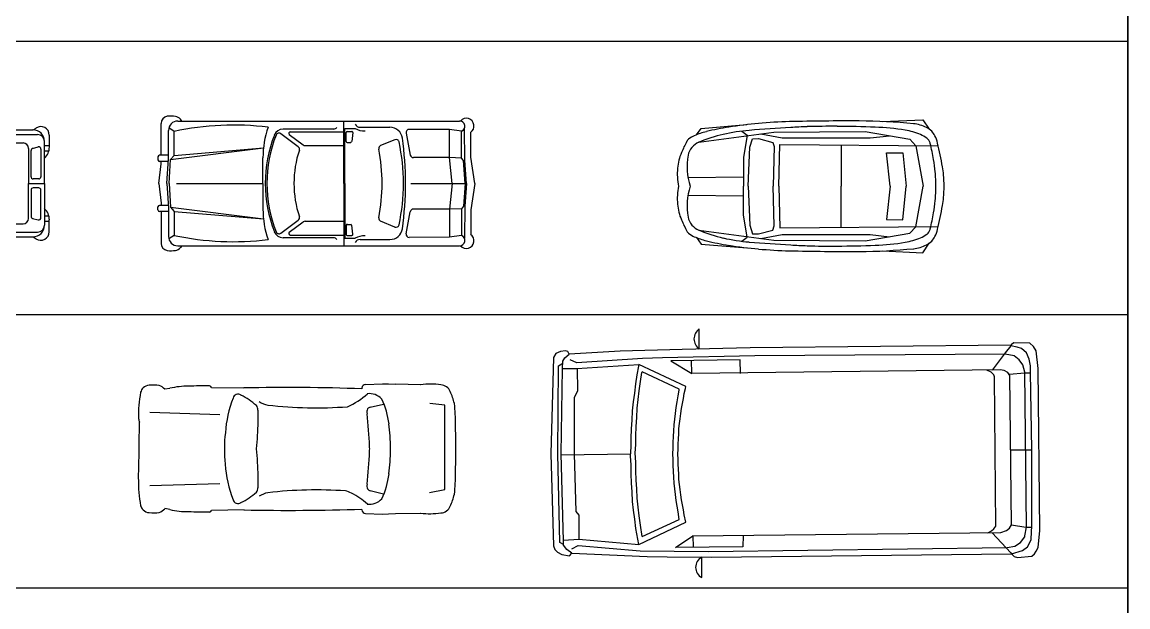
# Model space of a CAD drawing. Header units: millimetres. Extents: x 2646 to 50990, y 12226 to 40347.
# Drawn here: x 38815 to 50990, y 27462 to 33905 of the extents above; entities that cross this region are included whole.
import ezdxf

# ---------------------------------------------------------------- set-up
doc = ezdxf.new("R2010")
doc.units = ezdxf.units.MM
doc.layers.add('www.cad-blocks.net', color=7, linetype='Continuous')
doc.styles.add('ATTR', font='romans.shx', dxfattribs={"width": 0.8, "height": 1.114828})

# ---------------------------------------------------------------- blocks, each defined once
blk = doc.blocks.new('A$C348C77DD')
at = {"linetype": 'Continuous'}
for p, q in [((-1.017, 0.611), (-1.109, 0.584)), ((-1.017, 0.611), (-0.522, 0.611)), ((-0.522, 0.611), (-0.471, 0.589)), ((0.886, 0.611), (0.835, 0.589)), ((0.886, 0.611), (1.381, 0.611)), ((1.381, 0.611), (1.432, 0.589)), ((1.65, 0.589), (1.68, 0.609)), ((-1.109, 0.584), (-1.229, 0.567)), ((-1.229, 0.363), (-1.229, 0.567)), ((-0.471, 0.589), (0.835, 0.589)), ((-0.229, 0.589), (0.054, 0.456)), ((0.029, 0.404), (-0.187, 0.515)), ((-0.072, 0.538), (1.696, 0.538)), ((-0.072, 0.538), (0.06, 0.476)), ((0.094, 0.468), (0.094, 0.538)), ((0.115, 0.468), (0.115, 0.538)), ((0.402, 0.564), (0.346, 0.564)), ((0.346, 0.555), (0.346, 0.564)), ((0.402, 0.555), (0.346, 0.555)), ((0.402, 0.564), (0.402, 0.555)), ((0.427, 0.468), (0.427, 0.538)), ((0.457, 0.446), (0.457, 0.538)), ((0.486, 0.538), (0.486, 0.589)), ((1.432, 0.589), (1.646, 0.589)), ((1.826, 0.533), (1.826, 0.4)), ((-1.294, 0), (-1.294, 0.487)), ((0.094, 0.468), (0.427, 0.468)), ((0.099, 0.446), (1.537, 0.446)), ((1.597, 0.385), (1.597, 0)), ((1.643, 0.386), (1.704, 0.401)), ((1.734, 0.378), (1.734, 0.073)), ((1.773, 0), (1.773, 0.462)), ((1.773, 0.417), (1.826, 0.417)), ((-1.294, 0), (-1.229, 0.363)), ((1.625, 0.073), (1.625, 0.363)), ((1.773, 0.357), (1.82, 0.357)), ((-0.399, 0.051), (-1.108, 0)), ((-0.399, 0), (-0.399, 0.032)), ((1.71, 0.049), (1.649, 0.049)), ((-1.294, 0), (-1.229, -0.363)), ((-1.294, 0), (-1.294, -0.487)), ((-0.399, -0.051), (-1.108, 0)), ((-0.399, 0), (-0.399, -0.032)), ((1.597, -0.385), (1.597, 0)), ((1.597, 0), (1.773, 0)), ((1.625, -0.073), (1.625, -0.363)), ((1.71, -0.049), (1.649, -0.049)), ((1.734, -0.378), (1.734, -0.073)), ((1.773, 0), (1.773, -0.462)), ((-1.229, -0.363), (-1.229, -0.567)), ((1.773, -0.357), (1.82, -0.357)), ((-0.229, -0.589), (0.054, -0.456)), ((0.029, -0.404), (-0.187, -0.515)), ((-0.072, -0.538), (0.06, -0.476)), ((0.094, -0.468), (0.427, -0.468)), ((0.094, -0.468), (0.094, -0.538)), ((0.099, -0.446), (1.537, -0.446)), ((0.115, -0.468), (0.115, -0.538)), ((0.427, -0.468), (0.427, -0.538)), ((0.457, -0.446), (0.457, -0.538)), ((1.643, -0.386), (1.704, -0.401)), ((1.773, -0.417), (1.826, -0.417)), ((1.826, -0.533), (1.826, -0.4)), ((-1.109, -0.584), (-1.229, -0.567)), ((-1.017, -0.611), (-1.109, -0.584)), ((-0.522, -0.611), (-0.471, -0.589)), ((-0.471, -0.589), (0.835, -0.589)), ((-0.072, -0.538), (1.696, -0.538)), ((0.402, -0.555), (0.346, -0.555)), ((0.346, -0.555), (0.346, -0.564)), ((0.402, -0.564), (0.346, -0.564)), ((0.402, -0.564), (0.402, -0.555)), ((0.486, -0.538), (0.486, -0.589)), ((0.886, -0.611), (0.835, -0.589)), ((1.381, -0.611), (1.432, -0.589)), ((1.432, -0.589), (1.646, -0.589)), ((1.65, -0.589), (1.68, -0.609)), ((-1.017, -0.611), (-0.522, -0.611)), ((0.886, -0.611), (1.381, -0.611))]:
    blk.add_line(p, q, dxfattribs=at)
for centre, radius, start, end in [((-1.182, 0.539), 0.0728, 36.277, 106.2582), ((1.733, 0.533), 0.0932, 360, 124.7332), ((-1.167, 0.487), 0.127, 106.2582, 180), ((0.993, -0.004), 1.317, 157.4274, 179.8125), ((-0.199, 0.491), 0.0264, 62.8822, 157.4274), ((1.646, 0.462), 0.127, 360, 90), ((1.696, 0.46), 0.0777, 360, 90), ((-0.405, -4.193), 4.631, 89.636, 100.2554), ((3.12, 0.032), 3.519, 173.3861, 180), ((1.665, 0), 1.665, 167.0033, 180), ((0.017, 0.38), 0.0264, 347.0033, 62.8822), ((0.099, 0.552), 0.106, 244.7897, 270), ((0.094, 0.548), 0.0793, 244.7897, 270), ((1.537, 0.385), 0.0607, 360, 90), ((1.649, 0.363), 0.0238, 103.4785, 180), ((1.71, 0.378), 0.0238, 360, 103.4785), ((1.657, 0.4), 0.17, 313.611, 360), ((0.993, 0.004), 1.317, 180.1875, 202.5726), ((1.665, 0), 1.665, 180, 192.9967), ((1.649, 0.073), 0.0238, 180, 270), ((1.71, 0.073), 0.0238, 270, 360), ((3.12, -0.032), 3.519, 180, 186.6139), ((1.649, -0.073), 0.0238, 90, 180), ((1.71, -0.073), 0.0238, 360, 90), ((-0.405, 4.193), 4.631, 259.7446, 270.364), ((1.649, -0.363), 0.0238, 180, 256.5214), ((1.657, -0.4), 0.17, 360, 46.389), ((-1.167, -0.487), 0.127, 180, 253.7418), ((0.017, -0.38), 0.0264, 297.1178, 12.9967), ((0.099, -0.552), 0.106, 90, 115.2103), ((0.094, -0.548), 0.0793, 90, 115.2103), ((1.537, -0.385), 0.0607, 270, 360), ((1.646, -0.462), 0.127, 270, 360), ((1.696, -0.46), 0.0777, 270, 360), ((1.71, -0.378), 0.0238, 256.5214, 360), ((-1.182, -0.539), 0.0728, 253.7418, 323.723), ((-0.199, -0.491), 0.0264, 202.5726, 297.1178), ((1.733, -0.533), 0.0932, 235.2668, 360)]:
    blk.add_arc(centre, radius, start, end, dxfattribs=at)
for points in [[(0.346, 0.555), (0.346, 0.564), (0.402, 0.555), (0.402, 0.564)], [(0.346, -0.555), (0.346, -0.564), (0.402, -0.555), (0.402, -0.564)]]:
    blk.add_solid(points, dxfattribs=at)
at = {"style": 'ATTR', "width": 0.8, "flags": 9}
blk.add_attdef('ESTCODE', (-1.294, 0), '', height=0.000658, rotation=180, dxfattribs=at)
blk = doc.blocks.new('A$C434513EB')
at = {"linetype": 'Continuous'}
for p, q in [((-2.012, 0.31), (-2.012, 0.661)), ((-1.87, 0.573), (-1.928, 0.612)), ((-1.828, 0.687), (1.274, 0.687)), ((-1.786, 0.687), (-1.8, 0.706)), ((0, 0), (0, 0.687)), ((0.178, 0.618), (0.507, 0.618)), ((-1.931, 0.271), (-1.931, 0.584)), ((-1.87, 0.308), (-1.87, 0.573)), ((-0.694, 0.548), (-0.502, 0.405)), ((-0.112, 0.598), (-0.67, 0.598)), ((-0.601, 0.538), (-0.449, 0.424)), ((-0.59, 0.569), (0, 0.569)), ((0.009, 0), (0.009, 0.605)), ((0.009, 0.605), (0.123, 0.605)), ((0.024, 0.461), (0.024, 0.562)), ((0.035, 0.573), (0.088, 0.573)), ((0.098, 0.561), (0.086, 0.46)), ((0.684, 0.554), (0.731, 0.312)), ((1.162, 0.592), (0.718, 0.595)), ((1.162, 0.284), (1.162, 0.592)), ((1.295, 0.574), (1.162, 0.592)), ((1.295, 0.279), (1.295, 0.574)), ((1.333, 0.252), (1.327, 0.603)), ((1.396, 0.29), (1.396, 0.561)), ((-1.908, 0.262), (-0.886, 0.39)), ((-1.87, 0.308), (-0.886, 0.39)), ((-0.428, 0.417), (0, 0.417)), ((0.035, 0.451), (0.075, 0.451)), ((0.561, 0.481), (0.405, 0.417)), ((-2.048, 0.293), (-2.048, 0.259)), ((-1.931, 0.31), (-2.03, 0.31)), ((-1.948, 0), (-1.931, 0.271)), ((-1.924, 0), (-1.908, 0.262)), ((-1.908, 0.262), (-1.87, 0.308)), ((-0.891, 0), (-0.891, 0.283)), ((1.162, 0.284), (0.765, 0.284)), ((1.295, 0.279), (1.162, 0.284)), ((1.191, 0), (1.162, 0.284)), ((1.318, 0.251), (1.295, 0.279)), ((1.336, 0), (1.318, 0.251)), ((1.351, 0), (1.333, 0.252)), ((1.442, 0), (1.396, 0.29)), ((-2.038, 0), (-2.012, 0.217)), ((-1.933, 0.242), (-2.03, 0.242)), ((-2.012, 0.217), (-2.012, 0.242)), ((-2.038, 0), (-2.012, -0.217)), ((-1.948, 0), (-1.931, -0.271)), ((-1.924, 0), (-1.908, -0.262)), ((-1.842, 0), (-0.891, 0)), ((-0.891, 0), (-0.891, -0.283)), ((0, 0), (0, -0.687)), ((0.009, 0), (0.009, -0.605)), ((0.737, 0), (1.351, 0)), ((1.191, 0), (1.162, -0.284)), ((1.336, 0), (1.318, -0.251)), ((1.351, 0), (1.333, -0.252)), ((1.442, 0), (1.396, -0.29)), ((-1.933, -0.242), (-2.03, -0.242)), ((-2.012, -0.217), (-2.012, -0.242)), ((-2.048, -0.293), (-2.048, -0.259)), ((-1.931, -0.31), (-2.03, -0.31)), ((-2.012, -0.31), (-2.012, -0.661)), ((-1.931, -0.271), (-1.931, -0.584)), ((-1.908, -0.262), (-0.886, -0.39)), ((-1.908, -0.262), (-1.87, -0.308)), ((-1.87, -0.308), (-0.886, -0.39)), ((-1.87, -0.308), (-1.87, -0.573)), ((0.684, -0.554), (0.731, -0.312)), ((1.162, -0.284), (0.765, -0.284)), ((1.295, -0.279), (1.162, -0.284)), ((1.162, -0.284), (1.162, -0.592)), ((1.318, -0.251), (1.295, -0.279)), ((1.295, -0.279), (1.295, -0.574)), ((1.333, -0.252), (1.327, -0.603)), ((1.396, -0.29), (1.396, -0.561)), ((-0.694, -0.548), (-0.502, -0.405)), ((-0.601, -0.538), (-0.449, -0.424)), ((-0.428, -0.417), (0, -0.417)), ((0.024, -0.461), (0.024, -0.562)), ((0.035, -0.451), (0.075, -0.451)), ((0.098, -0.561), (0.086, -0.46)), ((0.561, -0.481), (0.405, -0.417)), ((-1.87, -0.573), (-1.928, -0.612)), ((-0.112, -0.598), (-0.67, -0.598)), ((-0.59, -0.569), (0, -0.569)), ((0.009, -0.605), (0.123, -0.605)), ((0.035, -0.573), (0.088, -0.573)), ((1.162, -0.592), (0.718, -0.595)), ((1.295, -0.574), (1.162, -0.592)), ((-1.828, -0.687), (1.274, -0.687)), ((-1.786, -0.687), (-1.8, -0.706)), ((0.178, -0.618), (0.507, -0.618))]:
    blk.add_line(p, q, dxfattribs=at)
for centre, radius, start, end in [((-1.934, 0.661), 0.0788, 98.2009, 180), ((-1.901, 0.438), 0.304, 81.0064, 98.2009), ((-1.867, 0.655), 0.0844, 37.4314, 81.0064), ((-1.828, 0.584), 0.103, 90, 180), ((-1.213, -2.524), 3.166, 83.1266, 101.9667), ((0.127, 0.283), 1.018, 160.7512, 180), ((-0.112, 0.64), 0.0412, 270, 325.6189), ((0.178, 0.68), 0.0615, 208.2758, 270), ((0.507, 0.48), 0.138, 8.0809, 90), ((1.274, 0.629), 0.0584, 290.5557, 90), ((1.348, 0.632), 0.0849, 303.9546, 139.7372), ((0.609, 0), 1.474, 158.8261, 180), ((0.604, 0), 1.452, 158.461, 180), ((-0.67, 0.495), 0.103, 90, 158.8261), ((-0.714, 0.52), 0.0345, 53.2349, 158.461), ((-0.59, 0.551), 0.0172, 90, 233.2349), ((0.035, 0.562), 0.0103, 90, 180), ((0.088, 0.562), 0.0103, 352.9782, 90), ((0.23, 0.807), 0.229, 242.0392, 270.9169), ((-2.877, 0), 3.556, 0, 8.0809), ((0.718, 0.561), 0.0345, 89.569, 190.8614), ((0.606, 0), 1.156, 161.5136, 180), ((-0.523, 0.377), 0.0345, 341.5136, 53.2349), ((-0.428, 0.452), 0.0345, 233.2349, 270), ((0.035, 0.461), 0.0103, 180, 270), ((0.075, 0.461), 0.0103, 270, 352.9782), ((0.418, 0.385), 0.0345, 112.3312, 191.1412), ((-1.536, 0), 1.957, 0, 11.1412), ((0.574, 0.449), 0.0345, 12.1746, 112.3312), ((-1.507, 0), 2.163, 0, 12.1746), ((-2.03, 0.293), 0.0172, 90, 180), ((-2.03, 0.259), 0.0172, 180, 270), ((0.765, 0.318), 0.0345, 190.8614, 270), ((-1.536, 0), 1.957, 348.8588, 0), ((-1.507, 0), 2.163, 347.8254, 0), ((-2.877, 0), 3.556, 351.9191, 0), ((0.609, 0), 1.474, 180, 201.1739), ((0.604, 0), 1.452, 180, 201.539), ((0.606, 0), 1.156, 180, 198.4864), ((-2.03, -0.259), 0.0172, 90, 180), ((-2.03, -0.293), 0.0172, 180, 270), ((0.127, -0.283), 1.018, 180, 199.2488), ((0.765, -0.318), 0.0345, 90, 169.1386), ((-0.523, -0.377), 0.0345, 306.7651, 18.4864), ((-0.428, -0.452), 0.0345, 90, 126.7651), ((0.035, -0.461), 0.0103, 90, 180), ((0.075, -0.461), 0.0103, 7.0218, 90), ((0.418, -0.385), 0.0345, 168.8588, 247.6688), ((0.574, -0.449), 0.0345, 247.6688, 347.8254), ((-1.828, -0.584), 0.103, 180, 270), ((-1.213, 2.524), 3.166, 258.0333, 276.8734), ((-0.67, -0.495), 0.103, 201.1739, 270), ((-0.714, -0.52), 0.0345, 201.539, 306.7651), ((-0.59, -0.551), 0.0172, 126.7651, 270), ((-0.112, -0.64), 0.0412, 34.3811, 90), ((0.035, -0.562), 0.0103, 180, 270), ((0.088, -0.562), 0.0103, 270, 7.0218), ((0.23, -0.807), 0.229, 89.0831, 117.9608), ((0.507, -0.48), 0.138, 270, 351.9191), ((0.718, -0.561), 0.0345, 169.1386, 270.431), ((1.274, -0.629), 0.0584, 270, 69.4443), ((1.348, -0.632), 0.0849, 220.2628, 56.0454), ((-1.934, -0.661), 0.0788, 180, 261.7991), ((-1.867, -0.655), 0.0844, 278.9936, 322.5686), ((0.178, -0.68), 0.0615, 90, 151.7242), ((-1.901, -0.438), 0.304, 261.7991, 278.9936)]:
    blk.add_arc(centre, radius, start, end, dxfattribs=at)
at = {"style": 'ATTR', "width": 0.8, "flags": 9}
blk.add_attdef('ESTCODE', (-2.038, 0), '', height=0.000737, rotation=180, dxfattribs=at)
blk = doc.blocks.new('A$C4709293F')
for p, q in [((0.456, 0.712), (0.897, 0.733)), ((0.897, 0.733), (0.969, 0.628)), ((-1.595, 0.566), (-1.543, 0.637)), ((-1.543, 0.637), (-1.038, 0.679)), ((-1.567, 0.485), (-0.742, 0.596)), ((-1.093, 0.607), (-1.036, 0.562)), ((-1.036, 0.562), (-1.076, 0.317)), ((-1.005, 0.429), (-0.977, 0.523)), ((-0.977, 0.523), (-0.91, 0.526)), ((-0.91, 0.526), (-0.752, 0.483)), ((-0.886, 0.576), (-0.65, 0.532)), ((-0.742, 0.596), (0.265, 0.602)), ((-0.65, 0.532), (0.318, 0.533)), ((0.265, 0.602), (0.757, 0.517)), ((0.318, 0.533), (0.531, 0.556)), ((0.757, 0.517), (0.821, 0.446)), ((-1.024, 0), (-1.005, 0.429)), ((-0.752, 0.483), (-0.737, 0.437)), ((-0.737, 0.437), (-0.751, 0)), ((-0.687, 0), (-0.676, 0.458)), ((-0.676, 0.458), (1.069, 0.444)), ((0, 0.453), (0, 0)), ((0.5, 0.368), (0.679, 0.369)), ((0.539, 0), (0.5, 0.368)), ((0.679, 0.369), (0.716, 0)), ((0.821, 0.446), (0.901, 0)), ((-1.076, 0.317), (-1.075, 0)), ((-1.689, 0.097), (-1.075, 0.105)), ((-1.076, -0.317), (-1.075, 0)), ((-1.024, 0), (-1.005, -0.429)), ((-0.737, -0.437), (-0.751, 0)), ((-0.687, 0), (-0.676, -0.458)), ((0, -0.453), (0, 0)), ((0.539, 0), (0.5, -0.368)), ((0.679, -0.369), (0.716, 0)), ((0.821, -0.446), (0.901, 0)), ((-1.689, -0.097), (-1.075, -0.105)), ((-1.036, -0.562), (-1.076, -0.317)), ((-1.567, -0.485), (-0.742, -0.596)), ((-1.005, -0.429), (-0.977, -0.523)), ((-0.91, -0.526), (-0.752, -0.483)), ((-0.752, -0.483), (-0.737, -0.437)), ((-0.676, -0.458), (1.069, -0.444)), ((0.5, -0.368), (0.679, -0.369)), ((0.757, -0.517), (0.821, -0.446)), ((-1.595, -0.566), (-1.543, -0.637)), ((-1.093, -0.607), (-1.036, -0.562)), ((-0.977, -0.523), (-0.91, -0.526)), ((-0.886, -0.576), (-0.65, -0.532)), ((-0.742, -0.596), (0.265, -0.602)), ((-0.65, -0.532), (0.318, -0.533)), ((0.265, -0.602), (0.757, -0.517)), ((0.318, -0.533), (0.531, -0.556)), ((-1.543, -0.637), (-1.038, -0.679)), ((0.456, -0.712), (0.897, -0.733)), ((0.897, -0.733), (0.969, -0.628))]:
    blk.add_line(p, q)
for centre, radius, start, end in [((-0.786, -2.199), 2.886, 98.9877, 104.0071), ((-0.866, -1.285), 1.905, 94.4178, 103.154), ((-0.475, -4.165), 4.876, 95.1268, 98.9877), ((1.632, -33.61), 34.327, 93.6532, 94.4178), ((-0.442, -4.541), 5.254, 91.3906, 95.1268), ((0.071, -25.648), 26.367, 89.7231, 91.3906), ((-0.216, -4.667), 5.325, 91.7117, 93.6532), ((-0.11, -8.212), 8.872, 89.5745, 91.7117), ((-0.15, -13.546), 14.206, 87.8855, 89.5745), ((0.167, -5.802), 6.521, 84.4484, 89.7231), ((0.277, -1.979), 2.631, 80.6704, 87.8855), ((0.581, -0.128), 0.755, 67.1816, 80.6704), ((0.76, 0.303), 0.387, 62.6805, 84.4484), ((0.825, 0.429), 0.246, 45.861, 62.6805), ((-0.334, -0.233), 1.548, 151.9535, 157.0299), ((-1.628, 0.456), 0.0814, 129.684, 151.9535), ((-1.521, 0.327), 0.249, 112.7917, 129.684), ((-1.263, -0.288), 0.916, 104.0071, 112.7917), ((-0.897, -1.15), 1.767, 103.154, 112.226), ((0.741, 0.253), 0.342, 54.0288, 67.1816), ((0.889, 0.456), 0.0911, 28.3823, 54.0288), ((0.859, 0.44), 0.125, 13.3146, 28.3823), ((0.872, 0.477), 0.178, 26.0927, 45.861), ((0.679, 0.383), 0.393, 13.618, 26.0927), ((-1.242, 0.151), 0.562, 157.0299, 175.1277), ((-1.491, 0.301), 0.199, 112.226, 168.6458), ((-2.67, -0.395), 3.751, 10.5755, 13.3146), ((-2.659, -0.426), 3.827, 9.6278, 13.618), ((-1.044, 0.212), 0.654, 168.6458, 198.8767), ((-0.291, 0.049), 1.331, 4.7324, 10.5755), ((-1.089, 0.138), 0.716, 175.1277, 191.1502), ((-0.781, 0.008), 1.823, 359.7404, 4.7324), ((0.013, 0.027), 1.118, 5.0507, 9.6278), ((-1.082, -0.07), 2.217, 1.8006, 5.0507), ((-1.044, -0.212), 0.654, 161.1233, 191.3542), ((-0.781, -0.008), 1.823, 355.2676, 0.2596), ((-1.082, 0.07), 2.217, 354.9493, 358.1994), ((-1.089, -0.138), 0.716, 168.8498, 184.8723), ((-1.242, -0.151), 0.562, 184.8723, 202.9701), ((-0.291, -0.049), 1.331, 349.4245, 355.2676), ((-2.659, 0.426), 3.827, 346.382, 350.3722), ((0.013, -0.027), 1.118, 350.3722, 354.9493), ((-1.491, -0.301), 0.199, 191.3542, 247.774), ((-2.67, 0.395), 3.751, 346.6854, 349.4245), ((-0.334, 0.233), 1.548, 202.9701, 208.0465), ((-0.897, 1.15), 1.767, 247.774, 256.846), ((0.859, -0.44), 0.125, 331.6177, 346.6854), ((0.679, -0.383), 0.393, 333.9073, 346.382), ((-1.628, -0.456), 0.0814, 208.0465, 230.316), ((-1.521, -0.327), 0.249, 230.316, 247.2083), ((-1.263, 0.288), 0.916, 247.2083, 255.9929), ((-0.786, 2.199), 2.886, 255.9929, 261.0123), ((-0.866, 1.285), 1.905, 256.846, 265.5822), ((0.581, 0.128), 0.755, 279.3296, 292.8184), ((0.741, -0.253), 0.342, 292.8184, 305.9712), ((0.825, -0.429), 0.246, 297.3195, 314.139), ((0.889, -0.456), 0.0911, 305.9712, 331.6177), ((0.872, -0.477), 0.178, 314.139, 333.9073), ((-0.475, 4.165), 4.876, 261.0123, 264.8732), ((1.632, 33.61), 34.327, 265.5822, 266.3468), ((-0.442, 4.541), 5.254, 264.8732, 268.6094), ((0.071, 25.648), 26.367, 268.6094, 270.2769), ((-0.216, 4.667), 5.325, 266.3468, 268.2883), ((-0.11, 8.212), 8.872, 268.2883, 270.4255), ((-0.15, 13.546), 14.206, 270.4255, 272.1145), ((0.167, 5.802), 6.521, 270.2769, 275.5516), ((0.277, 1.979), 2.631, 272.1145, 279.3296), ((0.76, -0.303), 0.387, 275.5516, 297.3195)]:
    blk.add_arc(centre, radius, start, end)
blk = doc.blocks.new('A$C5136269E')
for p, q in [((0.146447, 0.411956), (0.146447, 0.634206)), ((-1.382316, 0.384175), (-1.430734, 0.362743)), ((-1.326753, 0.391318), (-1.382316, 0.384175)), ((-1.298972, 0.384175), (-1.326753, 0.391318)), ((-1.284684, 0.356393), (-1.298972, 0.384175)), ((-0.722709, 0.388143), (-1.284684, 0.356393)), ((-0.041672, 0.407193), (-0.722709, 0.388143)), ((0.708422, 0.427037), (-0.041672, 0.407193)), ((3.576836, 0.454025), (0.708422, 0.427037)), ((3.514923, 0.369887), (3.370461, 0.180975)), ((3.57763, 0.446881), (3.514923, 0.369887)), ((3.58398, 0.461168), (3.57763, 0.446881)), ((3.646686, 0.433387), (3.57763, 0.446881)), ((3.611761, 0.481806), (3.58398, 0.461168)), ((3.785592, 0.47625), (3.611761, 0.481806)), ((3.695898, 0.419893), (3.646686, 0.433387)), ((3.751461, 0.371475), (3.695898, 0.419893)), ((3.780036, 0.302418), (3.751461, 0.371475)), ((3.827661, 0.441325), (3.785592, 0.47625)), ((3.855442, 0.392906), (3.827661, 0.441325)), ((3.877667, 0.198437), (3.855442, 0.392906)), ((-1.458516, 0.320675), (-1.485503, -0.742157)), ((-1.430734, 0.362743), (-1.458516, 0.320675)), ((-1.402159, 0.227806), (-1.356122, 0.257968)), ((-1.360091, 0.196056), (-1.353741, 0.280193)), ((-1.353741, 0.280193), (-1.333103, 0.315118)), ((-1.333103, 0.315118), (-1.284684, 0.356393)), ((-1.201341, 0.26035), (-1.275953, 0.293687)), ((-0.479822, 0.308768), (-1.201341, 0.26035)), ((-0.255984, 0.315912), (-0.479822, 0.308768)), ((0.758428, 0.33655), (-0.255984, 0.315912)), ((0.598091, 0.293687), (-0.166291, 0.280987)), ((-0.166291, 0.280987), (0.064691, 0.144462)), ((0.064691, 0.144462), (0.063103, 0.289718)), ((0.599678, 0.141287), (0.598091, 0.293687)), ((3.514923, 0.3556), (0.758428, 0.33655)), ((3.612555, 0.335756), (3.514923, 0.3556)), ((3.668117, 0.294481), (3.612555, 0.335756)), ((3.71098, 0.239712), (3.668117, 0.294481)), ((3.794323, 0.226218), (3.780036, 0.302418)), ((-1.409303, -0.742157), (-1.402159, 0.227806)), ((-1.374378, -0.741363), (-1.360091, 0.196056)), ((-1.360091, 0.196056), (-1.200547, 0.197643)), ((-1.200547, 0.197643), (-0.517128, 0.242093)), ((-1.191816, -0.045244), (-1.194197, 0.198437)), ((-0.55245, 0.030559), (-0.534988, 0.12819)), ((-0.534988, 0.12819), (-0.519113, 0.22344)), ((-0.519113, 0.22344), (-0.517128, 0.242093)), ((0, 0), (-0.517128, 0.242093)), ((-0.50165, 0.055562), (-0.484584, 0.1524)), ((-0.484584, 0.1524), (-0.483394, 0.161528)), ((-0.072628, -0.030163), (-0.483394, 0.161528)), ((3.460948, 0.181768), (0.064691, 0.144462)), ((3.36173, 0.157162), (3.312517, 0.179387)), ((3.391892, 0.126206), (3.36173, 0.157162)), ((3.399036, 0.105568), (3.391892, 0.126206)), ((3.503017, 0.175418), (3.460948, 0.181768)), ((3.544292, 0.154781), (3.503017, 0.175418)), ((3.565723, 0.119856), (3.544292, 0.154781)), ((3.55858, 0.134143), (3.732411, 0.149225)), ((3.732411, 0.156368), (3.71098, 0.239712)), ((3.751461, -1.551583), (3.732411, 0.156368)), ((3.732411, 0.149225), (3.795117, 0.149225)), ((3.794323, 0.156368), (3.794323, 0.226218)), ((3.807817, -0.697707), (3.794323, 0.156368)), ((3.897511, -1.585714), (3.877667, 0.198437)), ((-0.563959, -0.072628), (-0.55245, 0.030559)), ((-0.513159, -0.047228), (-0.50165, 0.055562)), ((-0.005159, -0.022622), (0, 0)), ((3.410942, -1.539677), (3.399036, 0.105568)), ((3.58398, -1.525389), (3.565723, 0.119856)), ((-1.225947, -0.122238), (-1.191816, -0.045244)), ((-0.575469, -0.17026), (-0.563959, -0.072628)), ((-0.524272, -0.144066), (-0.513159, -0.047228)), ((-0.096441, -0.168275), (-0.085328, -0.105172)), ((-0.085328, -0.105172), (-0.074216, -0.042466)), ((-0.074216, -0.042466), (-0.072628, -0.030163)), ((-0.027781, -0.13216), (-0.018256, -0.077391)), ((-0.018256, -0.077391), (-0.005159, -0.022622)), ((-1.228328, -0.740569), (-1.225947, -0.122238)), ((-0.586978, -0.267891), (-0.575469, -0.17026)), ((-0.541338, -0.343297), (-0.535781, -0.240903)), ((-0.535781, -0.240903), (-0.524272, -0.144066)), ((-0.114697, -0.29726), (-0.107156, -0.230982)), ((-0.107156, -0.230982), (-0.096441, -0.168275)), ((-0.056753, -0.296863), (-0.047228, -0.242094)), ((-0.047228, -0.242094), (-0.037306, -0.187325)), ((-0.037306, -0.187325), (-0.027781, -0.13216)), ((-0.592534, -0.371475), (-0.586978, -0.267891)), ((-0.547291, -0.440135), (-0.541338, -0.343297)), ((-0.129381, -0.422672), (-0.122238, -0.359966)), ((-0.122238, -0.359966), (-0.114697, -0.29726)), ((-0.06985, -0.409972), (-0.063103, -0.355203)), ((-0.063103, -0.355203), (-0.056753, -0.296863)), ((-0.604044, -0.572294), (-0.598488, -0.46871)), ((-0.598488, -0.46871), (-0.592534, -0.371475)), ((-0.552847, -0.542528), (-0.547291, -0.440135)), ((-0.13335, -0.489347), (-0.129381, -0.422672)), ((-0.079375, -0.522685), (-0.0762, -0.464741)), ((-0.0762, -0.464741), (-0.06985, -0.409972)), ((-0.604044, -0.669925), (-0.604044, -0.572294)), ((-0.552847, -0.639366), (-0.552847, -0.542528)), ((-0.140494, -0.618332), (-0.136922, -0.552053)), ((-0.136922, -0.552053), (-0.13335, -0.489347)), ((-0.085725, -0.635794), (-0.08255, -0.57785)), ((-0.08255, -0.57785), (-0.079375, -0.522685)), ((-0.6096, -0.766961), (-0.604044, -0.669925)), ((-0.558403, -0.736203), (-0.552847, -0.639366)), ((-0.144066, -0.743744), (-0.140494, -0.681038)), ((-0.140494, -0.681038), (-0.140494, -0.618332)), ((-0.0889, -0.745133), (-0.085725, -0.690563)), ((-0.085725, -0.690563), (-0.085725, -0.635794)), ((3.578423, -0.699294), (3.807817, -0.697707)), ((3.807023, -1.544439), (3.807817, -0.697707)), ((-1.485503, -0.742157), (-1.457722, -1.755577)), ((-1.387872, -1.719858), (-1.409303, -0.742157)), ((-1.346597, -1.699221), (-1.374378, -0.741363)), ((-1.374378, -0.754658), (-0.609997, -0.74295)), ((-1.210072, -1.378546), (-1.228328, -0.740569)), ((-0.604044, -0.864196), (-0.6096, -0.766961)), ((-0.552847, -0.832842), (-0.558403, -0.736203)), ((-0.552847, -0.92968), (-0.552847, -0.832842)), ((-0.140494, -0.806252), (-0.144066, -0.743744)), ((-0.140494, -0.868958), (-0.140494, -0.806252)), ((-0.085725, -0.799902), (-0.0889, -0.745133)), ((-0.085725, -0.854671), (-0.085725, -0.799902)), ((-0.604044, -0.961827), (-0.604044, -0.864196)), ((-0.598488, -1.065411), (-0.604044, -0.961827)), ((-0.547291, -1.032074), (-0.552847, -0.92968)), ((-0.136922, -0.935236), (-0.140494, -0.868958)), ((-0.13335, -0.997942), (-0.136922, -0.935236)), ((-0.08255, -0.912614), (-0.085725, -0.854671)), ((-0.079375, -0.96778), (-0.08255, -0.912614)), ((-0.0762, -1.025724), (-0.079375, -0.96778)), ((-0.592534, -1.162646), (-0.598488, -1.065411)), ((-0.541338, -1.128911), (-0.547291, -1.032074)), ((-0.129381, -1.064617), (-0.13335, -0.997942)), ((-0.122238, -1.127324), (-0.129381, -1.064617)), ((-0.06985, -1.080492), (-0.0762, -1.025724)), ((-0.063103, -1.135261), (-0.06985, -1.080492)), ((-0.586978, -1.26623), (-0.592534, -1.162646)), ((-0.535781, -1.231305), (-0.541338, -1.128911)), ((-0.114697, -1.19003), (-0.122238, -1.127324)), ((-0.107156, -1.256308), (-0.114697, -1.19003)), ((-0.056753, -1.193602), (-0.063103, -1.135261)), ((-0.047228, -1.248371), (-0.056753, -1.193602)), ((-0.575469, -1.363861), (-0.586978, -1.26623)), ((-0.524272, -1.328142), (-0.535781, -1.231305)), ((-0.513159, -1.42498), (-0.524272, -1.328142)), ((-0.096441, -1.319014), (-0.107156, -1.256308)), ((-0.085328, -1.382117), (-0.096441, -1.319014)), ((-0.037306, -1.303139), (-0.047228, -1.248371)), ((-0.027781, -1.358305), (-0.037306, -1.303139)), ((-1.175147, -1.419821), (-1.210072, -1.378546)), ((-1.175147, -1.684139), (-1.175147, -1.419821)), ((-0.563959, -1.461492), (-0.575469, -1.363861)), ((-0.50165, -1.527771), (-0.513159, -1.42498)), ((-0.073422, -1.464271), (-0.085328, -1.382117)), ((-0.018256, -1.413074), (-0.027781, -1.358305)), ((-0.001191, -1.494433), (-0.018256, -1.413074)), ((-0.55245, -1.56468), (-0.563959, -1.461492)), ((-0.519509, -1.742083), (-0.55245, -1.56468)), ((-0.519509, -1.742083), (-0.001191, -1.494433)), ((-0.480616, -1.652786), (-0.50165, -1.527771)), ((-0.480616, -1.652786), (-0.073422, -1.464271)), ((3.364111, -1.592064), (3.389511, -1.568252)), ((3.389511, -1.568252), (3.410942, -1.539677)), ((3.529211, -1.588096), (3.564136, -1.560314)), ((3.564136, -1.560314), (3.58398, -1.525389)), ((3.58398, -1.525389), (3.744317, -1.551583)), ((3.733205, -1.646833), (3.751461, -1.551583)), ((3.744317, -1.551583), (3.807817, -1.551583)), ((3.80623, -1.598414), (3.807023, -1.544439)), ((-1.346597, -1.692077), (-1.180703, -1.684139)), ((-1.346597, -1.747639), (-1.346597, -1.699221)), ((-1.180703, -1.684139), (-0.519509, -1.742083)), ((-0.116284, -1.773833), (0.077391, -1.646833)), ((0.070247, -1.646833), (3.466505, -1.609527)), ((0.077391, -1.646833), (0.078184, -1.772246)), ((0.629841, -1.642071), (0.626666, -1.768277)), ((3.326011, -1.612702), (3.364111, -1.592064)), ((3.370461, -1.612702), (3.52683, -1.778596)), ((3.466505, -1.609527), (3.529211, -1.588096)), ((3.682405, -1.719064), (3.730823, -1.656358)), ((3.730823, -1.656358), (3.733205, -1.646833)), ((3.759398, -1.766689), (3.800673, -1.690489)), ((3.800673, -1.690489), (3.80623, -1.598414)), ((3.877667, -1.773039), (3.897511, -1.585714)), ((-1.457722, -1.755577), (-1.443434, -1.796852)), ((-1.443434, -1.796852), (-1.415653, -1.824633)), ((-1.415653, -1.824633), (-1.366441, -1.851621)), ((-1.346597, -1.740496), (-1.387872, -1.719858)), ((-1.312466, -1.794471), (-1.346597, -1.747639)), ((-1.256109, -1.837333), (-1.312466, -1.794471)), ((-1.256109, -1.788914), (-1.187053, -1.753989)), ((-1.187053, -1.753989), (-0.505222, -1.811139)), ((-0.505222, -1.811139), (0.244872, -1.819871)), ((0.626666, -1.768277), (-0.116284, -1.773833)), ((0.244872, -1.819871), (3.537148, -1.775421)), ((3.52683, -1.778596), (3.576042, -1.833364)), ((3.537148, -1.775421), (3.620492, -1.761133)), ((3.586361, -1.844477), (3.70463, -1.808758)), ((3.620492, -1.761133), (3.682405, -1.719064)), ((3.70463, -1.808758), (3.759398, -1.766689)), ((3.836392, -1.842889), (3.857823, -1.815108)), ((3.857823, -1.815108), (3.877667, -1.773039)), ((-1.366441, -1.851621), (-1.283097, -1.865114)), ((-1.283097, -1.865114), (-1.256109, -1.837333)), ((-1.256109, -1.837333), (-0.428228, -1.873052)), ((-0.428228, -1.873052), (-0.205978, -1.878608)), ((-0.205978, -1.878608), (0.280591, -1.881783)), ((0.175816, -2.104827), (0.175816, -1.880989)), ((0.280591, -1.881783), (3.586361, -1.844477)), ((3.576042, -1.833364), (3.593505, -1.851621)), ((3.593505, -1.851621), (3.614142, -1.872258)), ((3.614142, -1.872258), (3.649861, -1.885752)), ((3.649861, -1.885752), (3.809405, -1.870671)), ((3.809405, -1.870671), (3.836392, -1.842889))]:
    blk.add_line(p, q)
for centre, radius, start, end in [((0.225028, 0.523081), 0.136102, 125.265768, 234.734232), ((0.231775, -1.992908), 0.125129, 116.565051, 243.434949)]:
    blk.add_arc(centre, radius, start, end)
blk = doc.blocks.new('CochePlanta04')
at = {"color": 0, "linetype": 'Continuous'}
for p, q in [((-3.15, 0.68), (-3.206, 0.671)), ((-2.69, 0.691), (-2.333, 0.684)), ((-1.034, 0.684), (-1.034, 0.675)), ((-0.994, 0.724), (-0.809, 0.73)), ((-0.809, 0.73), (-0.74, 0.729)), ((-0.74, 0.729), (-0.665, 0.725)), ((-0.387, 0.72), (-0.665, 0.725)), ((-0.944, 0.473), (-0.795, 0.507)), ((-0.122, 0.496), (-0.286, 0.515)), ((-0.122, -0.434), (-0.122, 0.496)), ((-3.368, 0.416), (-2.598, 0.393)), ((-3.486, 0.052), (-3.483, 0.308)), ((-3.486, -0.027), (-3.486, 0.052)), ((-0.718, 0.004), (-0.718, 0.022)), ((0, 0), (0, 0.026)), ((-3.493, -0.322), (-3.486, -0.027)), ((-3.368, -0.391), (-2.598, -0.367)), ((-0.944, -0.447), (-0.795, -0.481)), ((-0.292, -0.467), (-0.122, -0.434)), ((-3.15, -0.654), (-3.206, -0.645)), ((-2.33, -0.659), (-2.69, -0.665)), ((-1.034, -0.658), (-1.034, -0.65)), ((-0.994, -0.698), (-0.809, -0.705)), ((-0.809, -0.705), (-0.74, -0.704)), ((-0.74, -0.704), (-0.665, -0.7)), ((-0.665, -0.7), (-0.387, -0.694))]:
    blk.add_line(p, q, dxfattribs=at)
for centre, radius, start, end in [((-2.312, 0.404), 1.182, 168.6057, 182.7425), ((-3.363, 0.605), 0.113, 135.5075, 163.0976), ((-3.37, 0.611), 0.104, 93.6166, 135.06), ((-3.328, 0.327), 0.39, 80.8102, 97.0405), ((-3.313, 0.579), 0.141, 40.4172, 70.3902), ((-2.949, -0.177), 0.881, 89.5938, 103.229), ((-2.754, -2.76), 3.468, 89.3302, 93.1197), ((-2.721, 0.674), 0.0352, 28.4138, 76.2529), ((-2.398, 0.558), 0.0569, 55.3783, 164.2161), ((-1.861, -24.505), 25.194, 88.1201, 91.0749), ((-1.53, 1.233), 0.827, 293.9247, 312.1829), ((-0.991, 0.681), 0.0428, 93.7112, 176.1858), ((-0.953, 0.435), 0.187, 43.0242, 96.7479), ((-0.282, -0.033), 0.76, 81.1363, 97.9953), ((-0.168, 0.607), 0.111, 19.6145, 88.0409), ((-0.664, 0.354), 0.667, 13.8149, 25.773), ((-1.258, 0.106), 1.283, 158.6227, 176.1744), ((-2.715, -0.096), 0.783, 48.5515, 63.544), ((-2.267, 0.438), 0.0881, 1.6935, 36.807), ((-2.034, 0.716), 0.223, 234.1131, 260.6456), ((-1.54, 4.995), 4.53, 263.2801, 274.3722), ((-1.646, 0.171), 0.918, 7.2904, 25.2225), ((-2.135, 0.284), 2.132, 359.811, 6.1814), ((-4.139, 0.348), 1.963, 358.8981, 2.7087), ((-0.888, 0.416), 0.0913, 155.6928, 189.5942), ((-5.303, -0.112), 4.355, 2.0093, 6.7613), ((-0.933, 0.426), 0.0479, 103.794, 144.617), ((-3.389, 0.351), 0.104, 181.9217, 204.8278), ((-5.726, 0.377), 3.55, 354.1119, 358.9196), ((-3.997, -0.07), 3.28, 1.6097, 6.2696), ((-20.184, -0.154), 20.185, 0.5104, 1.2233), ((-1.106, 0.015), 1.443, 172.9877, 186.8018), ((-5.726, -0.351), 3.55, 1.0804, 5.8878), ((-1.171, 0.013), 0.222, 352.6875, 7.3127), ((-3.997, 0.096), 3.28, 353.7305, 358.3903), ((-5.303, 0.137), 4.355, 353.2387, 357.9907), ((-20.184, 0.18), 20.185, 358.7768, 359.4897), ((-1.258, -0.08), 1.283, 183.372, 201.3775), ((-2.312, -0.379), 1.182, 177.2576, 191.3944), ((-3.389, -0.326), 0.104, 178.0457, 178.0784), ((-4.139, -0.322), 1.963, 357.2914, 1.102), ((-1.646, -0.146), 0.918, 334.7775, 352.7097), ((-2.135, -0.258), 2.132, 353.8187, 0.189), ((-2.715, 0.122), 0.783, 296.456, 311.4486), ((-2.267, -0.412), 0.0881, 323.1931, 358.3065), ((-2.034, -0.69), 0.223, 99.3545, 125.887), ((-1.54, -4.969), 4.53, 85.8984, 96.72), ((-1.254, -0.665), 0.218, 61.5219, 80.0093), ((-1.53, -1.208), 0.827, 47.8172, 62.6373), ((-0.888, -0.391), 0.0913, 170.4059, 204.3072), ((-0.933, -0.401), 0.0479, 215.3831, 256.206), ((-2.398, -0.532), 0.0569, 195.7839, 304.6218), ((-0.953, -0.409), 0.187, 263.2521, 316.9759), ((-0.664, -0.328), 0.667, 334.2271, 346.1852), ((-3.363, -0.58), 0.113, 196.9024, 224.4926), ((-3.37, -0.585), 0.104, 224.9401, 266.3834), ((-3.328, -0.302), 0.39, 262.9595, 279.1899), ((-3.313, -0.554), 0.141, 289.6098, 319.5829), ((-2.949, 0.203), 0.881, 256.7711, 270.4063), ((-2.754, 2.786), 3.468, 266.8803, 270.6699), ((-2.721, -0.649), 0.0352, 283.7471, 331.5862), ((-1.861, 24.53), 25.194, 268.9251, 271.8801), ((-0.991, -0.656), 0.0428, 183.8143, 266.2889), ((-0.282, 0.059), 0.76, 262.0048, 278.8638), ((-0.168, -0.581), 0.111, 271.9592, 340.3856)]:
    blk.add_arc(centre, radius, start, end, dxfattribs=at)
blk = doc.blocks.new('FORMAT')
at = {"layer": 'www.cad-blocks.net', "color": 155, "true_color": 0x546d8e}
for p, q in [((50990, 12226), (50990, 40347)), ((5773, 33695), (50990, 33695)), ((5773, 30684), (50990, 30684)), ((5773, 27672), (50990, 27672))]:
    blk.add_line(p, q, dxfattribs=at)
blk.add_lwpolyline([(50990, 12614), (5773, 12614), (5773, 39719), (50990, 39719)], close=True, dxfattribs=at)

msp = doc.modelspace()

# ---------------------------------------------------------------- block references
at = {"xscale": 1000, "yscale": 1000, "zscale": 1000}
for name, p in [('A$C348C77DD', (37288, 32128)), ('A$C434513EB', (42358, 32128)), ('A$C4709293F', (47834, 32097)), ('A$C5136269E', (46124, 29891)), ('CochePlanta04', (43591, 29190))]:
    msp.add_blockref(name, p, dxfattribs=at)
at = {"layer": 'www.cad-blocks.net'}
msp.add_blockref('FORMAT', (0, 0), dxfattribs=at)

doc.saveas('drawing.dxf')
